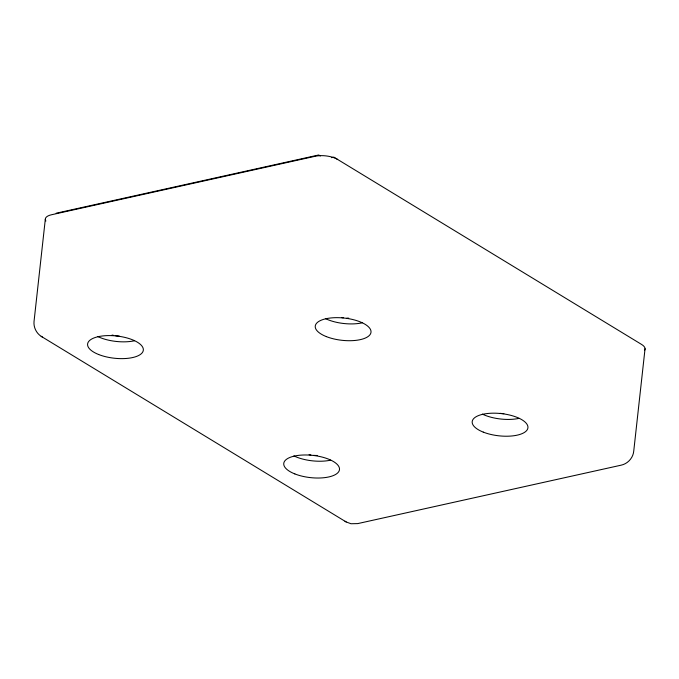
<?xml version="1.0" encoding="UTF-8"?>
<svg xmlns="http://www.w3.org/2000/svg" width="679" height="679" viewBox="0 0 679 679"><rect width="100%" height="100%" fill="white"/><g stroke="black" fill="none" stroke-linecap="round" stroke-linejoin="round"><path stroke-width="1.02" d="M45.306 219.325L34.026 321.54C33.466 327.286 36.326 333.168 41.164 336.317L346.171 521.956L350.992 523.738L357.723 523.602L621.132 465.174C627.846 463.782 633.244 457.773 633.762 450.915L645.05 348.7M56.145 213.223L318.714 154.982L320.344 155.975M331.454 157.655L333.813 157.129L641.672 344.491A16.016 6.391 6.3 0 1 644.541 350.322M41.164 336.317L42.446 337.098M344.957 521.217L346.171 521.956M337.633 159.438A16.016 6.391 6.3 0 0 315.26 156.255L51.434 214.776A16.016 6.391 6.3 0 0 45.883 221.04M503.852 413.655A14.013 5.593 6.3 0 1 500.211 413.324M317.195 455.465A14.013 5.593 6.3 0 1 313.588 455.337M310.872 454.989A14.013 5.593 6.3 0 1 309.098 454.641M119.249 336.063A14.013 5.593 6.3 0 1 115.608 335.74M113.817 335.434A14.013 5.593 6.3 0 1 112.086 335.044M348.709 318.154A14.013 5.593 6.3 0 1 346.927 318.137M343.285 317.814A14.013 5.593 6.3 0 1 341.495 317.509M362.153 322.839A28.034 11.178 6.3 0 1 325.436 318.595M519.079 418.357A28.034 11.178 6.3 0 1 482.362 414.105M330.639 460.158A28.034 11.178 6.3 0 1 293.914 455.906M134.476 340.765A28.034 11.178 6.3 0 1 97.759 336.521M326.344 336.606A28.034 11.178 6.3 0 0 370.819 333.126A28.034 11.178 6.3 0 0 332.252 317.831A28.034 11.178 6.3 0 0 326.344 336.606M98.667 354.523A28.034 11.178 6.3 0 0 143.142 351.051A28.034 11.178 6.3 0 0 104.574 335.757A28.034 11.178 6.3 0 0 98.667 354.523M294.83 473.917A28.034 11.178 6.3 0 0 339.305 470.437A28.034 11.178 6.3 0 0 300.729 455.151A28.034 11.178 6.3 0 0 294.83 473.917M483.27 432.116A28.034 11.178 6.3 0 0 527.744 428.636A28.034 11.178 6.3 0 0 489.177 413.35A28.034 11.178 6.3 0 0 483.27 432.116"/></g></svg>
